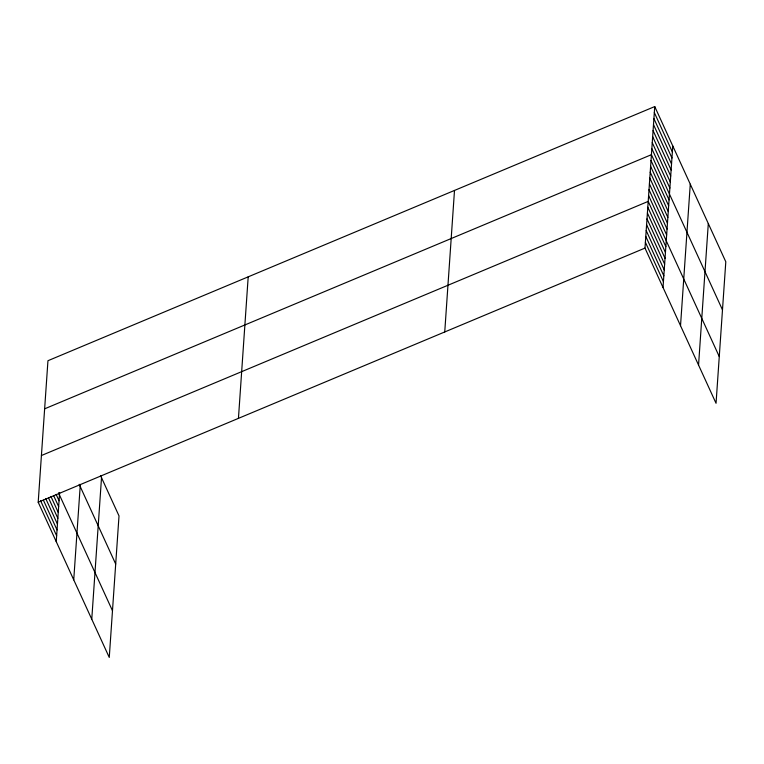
<?xml version="1.0" encoding="UTF-8"?>
<svg xmlns="http://www.w3.org/2000/svg" width="764" height="764" viewBox="0 0 764 764"><rect width="100%" height="100%" fill="white"/><g stroke="black" fill="none" stroke-linecap="round" stroke-linejoin="round"><path stroke-width="1.15" d="M100.571 475.628L119.012 515.91L109.262 657.432L38.2 502.225L47.951 360.713L654.738 106.568L725.8 261.775L716.049 403.287L644.988 248.09L654.738 106.568M56.24 541.628L59.621 492.589M73.736 579.847L80.315 484.433M91.766 619.212L101.516 477.701M238.444 418.366L248.195 276.845M444.743 331.958L454.504 190.437M663.028 287.493L672.778 145.972M680.523 325.703L690.274 184.181M698.554 365.077L708.304 223.556M44.637 408.826L651.425 154.681L722.486 309.888M41.418 455.525L648.206 201.39L719.268 356.587M38.2 502.225L644.988 248.09M654.328 112.585L672.368 151.979M653.917 118.601L671.948 157.995M653.497 124.608L671.537 164.012M653.086 130.625L671.126 170.028M652.666 136.641L670.706 176.045M652.255 142.658L670.295 182.052M651.845 148.674L669.875 188.068M651.024 160.526L669.063 199.92M650.622 166.361L668.662 205.764M650.221 172.196L668.261 211.599M649.82 178.041L667.86 217.434M649.419 183.876L667.449 223.269M649.008 189.711L667.048 229.114M648.607 195.546L666.647 234.949M647.805 207.225L665.845 246.629M647.404 213.06L665.444 252.464M647.003 218.896L665.043 258.299M646.602 224.74L664.632 264.134M646.191 230.575L664.231 269.978M645.79 236.41L663.83 275.814M645.389 242.255L663.429 281.649M79.198 484.319L115.698 564.033M58.484 492.799L112.48 610.732M56.125 494.375L59.057 500.764M53.776 495.951L58.656 506.599M50.94 496.466L58.255 512.443M48.581 498.042L57.844 518.279M45.744 498.558L57.443 524.114M43.395 500.134L57.042 529.949M40.549 500.649L56.641 535.793"/></g></svg>
